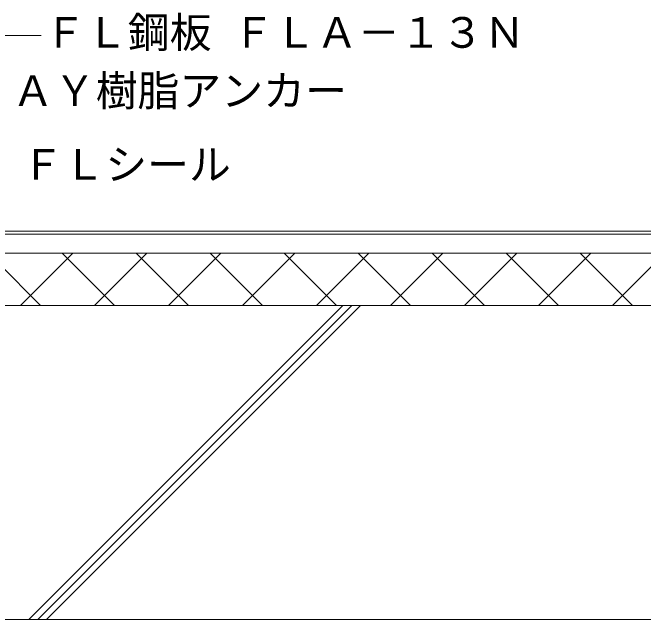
# Model space of a CAD drawing. Units: millimetres, scale not verified. Extents: x -607 to 714, y -501 to 377.
# Drawn here: x -362.1 to -60.7, y -260.9 to 29 of the extents above; entities that cross this region are included whole.
import ezdxf
from ezdxf.enums import TextEntityAlignment as Align

# ---------------------------------------------------------------- set-up
doc = ezdxf.new("R2010")
doc.units = ezdxf.units.MM
doc.header["$LTSCALE"] = 5
for name, color, linetype, lineweight in [('0-0', 7, 'Continuous', 9), ('1-0', 7, 'Continuous', 9), ('4-0', 7, 'Continuous', 9), ('4-1_ＡＹパネルＶ', 7, 'Continuous', 9), ('E-0', 7, 'Continuous', 9)]:
    doc.layers.add(name, color=color, linetype=linetype, lineweight=lineweight)
doc.styles.add('ＭＳ ゴシック', font='')
doc.styles.get('ＭＳ ゴシック').set_extended_font_data('MS Gothic')

msp = doc.modelspace()

# ---------------------------------------------------------------- linework, layer by layer
at = {"layer": '0-0'}
for p, q in [((-447.481, -110.877), (601.399, -110.877)), ((-354.326, -260.877), (-204.326, -110.877)), ((-350.083, -260.877), (-200.083, -110.877)), ((-345.841, -260.877), (-195.841, -110.877)), ((-397.481, -260.877), (601.399, -260.877))]:
    msp.add_line(p, q, dxfattribs=at)
at = {"layer": '1-0'}
for p, q in [((-394.537, -76.877), (106.068, -76.877)), ((-393.915, -75.377), (105.666, -75.377))]:
    msp.add_line(p, q, dxfattribs=at)
at = {"layer": '4-0'}
for p, q in [((-412.576, -85.877), (149.619, -85.877)), ((-373.743, -85.877), (-348.743, -110.877)), ((-358.364, -110.877), (-333.364, -85.877)), ((-338.387, -85.877), (-313.387, -110.877)), ((-323.009, -110.877), (-298.009, -85.877)), ((-303.032, -85.877), (-278.032, -110.877)), ((-287.654, -110.877), (-262.654, -85.877)), ((-267.677, -85.877), (-242.677, -110.877)), ((-252.298, -110.877), (-227.298, -85.877)), ((-232.321, -85.877), (-207.321, -110.877)), ((-216.943, -110.877), (-191.943, -85.877)), ((-196.966, -85.877), (-171.966, -110.877)), ((-181.588, -110.877), (-156.588, -85.877)), ((-161.611, -85.877), (-136.611, -110.877)), ((-146.232, -110.877), (-121.232, -85.877)), ((-126.255, -85.877), (-101.255, -110.877)), ((-110.877, -110.877), (-85.877, -85.877)), ((-90.9, -85.877), (-65.9, -110.877)), ((-75.522, -110.877), (-50.522, -85.877))]:
    msp.add_line(p, q, dxfattribs=at)
msp.add_lwpolyline([(-447.481, -97.913), (-447.481, -110.877), (601.399, -110.877), (601.399, -85.877)], dxfattribs=at)
at = {"layer": '4-1_ＡＹパネルＶ'}
for p, q in [((-412.576, -76.877), (149.269, -76.877)), ((-414.581, -85.877), (149.619, -85.877))]:
    msp.add_line(p, q, dxfattribs=at)
at = {"layer": 'E-0'}
msp.add_lwpolyline([(-421.092, -73.111), (-368.478, 18.018), (-348.478, 18.018)], dxfattribs=at)

# ---------------------------------------------------------------- texts
at = {"layer": 'E-0', "style": 'ＭＳ ゴシック'}
for s, p in [('ＦＬ鋼板 ＦＬＡ－１３Ｎ', (-347.028, 7.768)), ('ＡＹ樹脂アンカー', (-362.379, -20.07)), ('ＦＬシール', (-357.815, -55.29))]:
    msp.add_text(s, height=14.66, dxfattribs=at).set_placement(p, align=Align.BOTTOM_LEFT)

doc.saveas('drawing.dxf')
